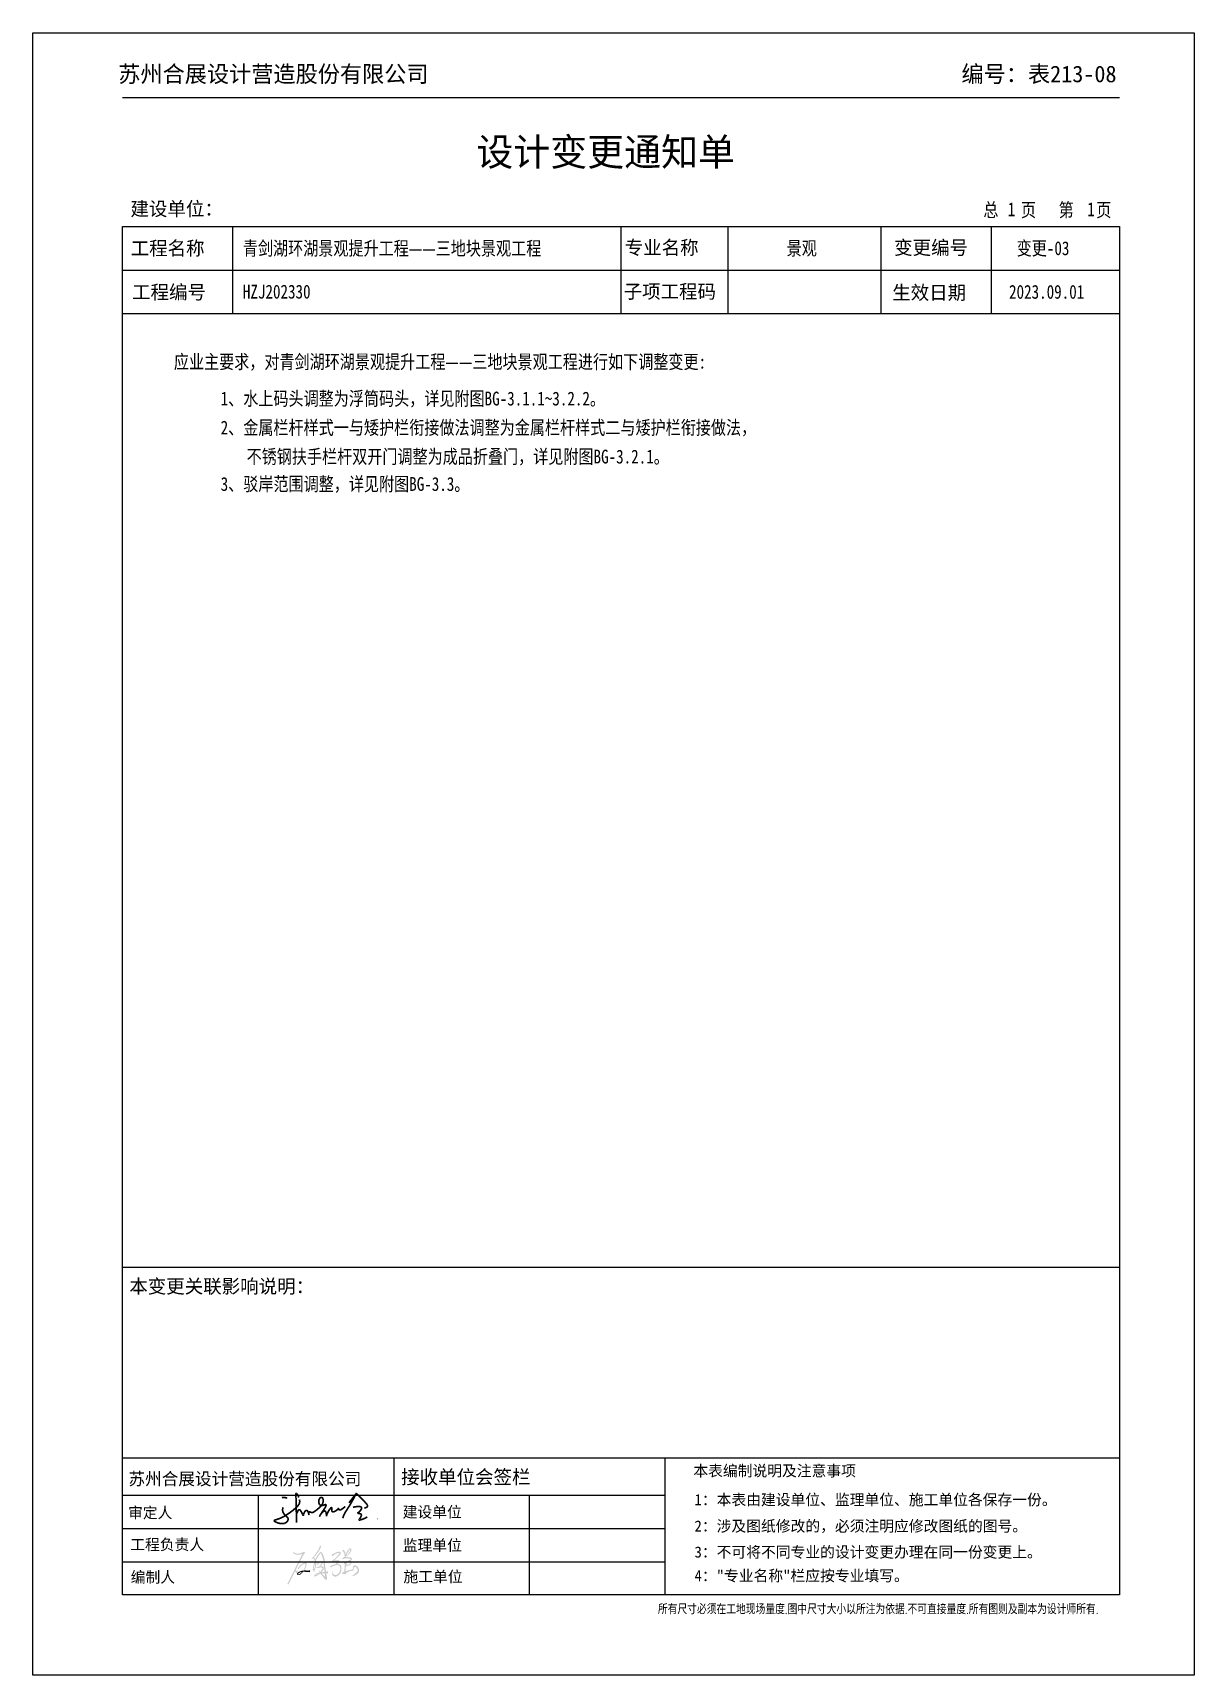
# Model space of a CAD drawing. Extents: x 40069 to 40279, y 19189 to 19486.
import ezdxf

# ---------------------------------------------------------------- set-up
doc = ezdxf.new("R2010")
doc.units = 0
doc.header["$LTSCALE"] = 1000
doc.header["$MEASUREMENT"] = 0
for name, color, linetype in [('00-景观签名A区', 7, 'Continuous'), ('00-签名', 7, 'Continuous'), ('1', 135, 'Continuous'), ('景观签名', 7, 'Continuous')]:
    doc.layers.add(name, color=color, linetype=linetype)
doc.styles.add('-宋体', font='', dxfattribs={"width": 0.8})
doc.styles.add('HZTXT', font='isocp.shx', dxfattribs={"width": 0.8, "bigfont": '0hztxt.shx'})
doc.styles.get('-宋体').set_extended_font_data('SimSun')

# ---------------------------------------------------------------- blocks, each defined once
blk = doc.blocks.new('SXL')
at = {"layer": '00-签名', "const_width": 0.3}
for points in [[(0.9359102271555457, 0.04177114647063718, -0.2051699943378355), (1.866731614456512, -0.1023752707660606, -0.4876947507443501)], [(3.977471631613298, 0.04177114647063718, 0.1115021477571581), (3.741488744690287, 0.5921516451835487, 0.06225364696764266), (3.584166820077371, 0.7756113503710367, 0.5602724507729869), (3.465241933197831, 0.7034274897087016, -0.00326793441604459), (3.577303388912696, -4.516813654656289, 0.985182739701687)], [(3.552857454520563, -3.057845024879498, -0.09778619965805779), (3.901699099842517, -2.255174404503123, -0.597210614461192), (4.226092713142862, -2.230855851614251, -0.08757826222530678), (4.728906169963011, -3.114435933555797, 1.089998067102827), (4.842574406935455, -3.088914039693918, -0.1714309229602435), (5.181533932831371, -2.384613781990993, -0.5415768066076759), (5.593589420157514, -2.407774637873445, -0.1522090515047452), (5.790613105666125, -3.135730919353591, -0.1000702189786418), (5.864497774342453, -2.597675675149731, -0.4955503639851656), (6.0298578004913, -2.534375790441118, 0.03063420543771827), (6.223363767767296, -2.657459591173392, 0.2344313036571702), (6.603541637912713, -2.615454692260755, 0.07046726452054572), (7.948199396720156, -1.530089543555732, 0.1297214270503234), (8.321438321177993, -0.9549962940491241, 0.1676681326247374), (8.349569578924275, -0.1564384761331894, 0.6360147775308317), (7.798202380916337, -0.07208427382283844, 0.3154457824252846), (7.753193627097062, -1.219308064366487, 0.2347461128970774), (8.315812489156087, -1.371147564936109, 0.02089058216089866), (8.749028824153356, -1.241803624836393, -0.6582592235398371), (8.917814273005206, -1.382393962019705, -0.07997808843529701), (8.567741526356258, -2.056318850596654, 0.03186526702692757), (7.700792840449139, -3.416012545865669, -12.87765112700612)], [(13.06145451203338, -0.9057188314200175, 0.005910716795841912), (14.3499872032553, 0.7623690670479846, -0.03656293731027219), (12.63645987424024, -2.246683243305597, 0.09350311930993145), (11.949911190477, -3.684802957648571, 3.337775652953996)], [(14.3499872032553, 0.7623690670479846, -0.211570939317254), (14.40009528505834, 0.7641007715319574, -0.03610815898195305), (16.15154139315564, -0.997443801137706, -0.1126824248623239), (16.38374855388611, -1.356134848916554, -0.3143163755027164), (16.35215411617173, -1.624572557309875, -0.2622824418062823), (15.83083540576627, -1.798267219646732, -7.754327715525879)], [(1.158782953694754, -1.714200712649472, 0.2267542376711934), (1.18500327446236, -2.697021846222924, 0.08729806354661296), (1.879841774840315, -3.496381891454803, -0.1654799247872479), (2.037163699453231, -3.7191548845949, -0.2108071360879097), (1.94539257676297, -4.204012775671799, -0.1534210858298264), (1.381655680230324, -4.623349442263134, -0.1419417314454887), (0.3852813933808648, -4.584036154312344, -0.1573779417403249), (-0.5324298335326603, -4.099178263235444, 0.01614745453561935), (0.6474866986973211, -3.692945564909678, 0.05420397651299002), (1.434096321769175, -3.286712866583912, 0.05363627533292171), (3.505503760145075, -1.779721937135037, 0.08231577171705225), (3.990581791997101, -1.216238853307004, 0.2233563260506873), (4.095463075071166, -0.3251482639043388, -0.4340068044922614)], [(7.908544505018654, -3.053503647521211, -0.1074932356350756), (8.493093321936612, -2.435616075201324, -0.5155838838640981), (8.890941590656439, -2.552720516125191, -0.0874679953670213), (8.969304690119316, -3.333461971868019, -0.1227684746244888), (9.81351301622999, -1.799232658728215, -0.7169262881032878), (9.943114817724563, -1.867031932160899, 0.03981808686651159), (9.977295627879357, -2.35295346600833, 0.3938976190891837), (10.29062846106899, -2.554154843241122, 0.1147885523069477), (11.10003298220545, -1.981980041384304, 0.1268972465597714), (11.18238157042288, -1.809416796193545, 0.2322515735295654), (11.24938183167978, -2.130873431291548, 0.3432505744384743), (11.61342896048882, -2.15760419873186, 0.03595553567659807), (12.38577263143452, -1.580537193396594, -7.723634027159201)], [(13.78217881531236, -1.725665647521964, -0.09699197689936662), (15.12497178490958, -1.588815349412471, -0.4680471523921543), (15.3250747848906, -2.004629131564798, -0.1328464715001753), (14.5720565391639, -2.799415097944802, -0.08164845727860463), (15.20395997681771, -2.920475349428671, -0.3113771255541949), (15.30401042799713, -3.178385899022032, -0.1028695058129934), (14.93010236095506, -3.900939594470401, 0.8546657471731189), (15.0090905528632, -4.027264116930382, 0.08394873212676675), (16.3676807413176, -3.464071494716336, 4.232204300873521)]]:
    blk.add_lwpolyline(points, format="xyb", dxfattribs=at)
blk.add_lwpolyline([(18.15630306901585, -3.786481120539975), (18.21461286715203, -3.803132869956244)], dxfattribs=at)
blk = doc.blocks.new('szq')
at = {"layer": '景观签名'}
h = blk.add_hatch(color=256, dxfattribs=at)
edge = h.paths.add_edge_path()
edge.add_arc((-4.838998167186673, -0.6279880009141153), 0.7975557964333363, 86.66969997541707, 104.707456320424, ccw=False)
edge.add_arc((-4.791113454361493, 0.1949112896664928), 0.0267355283794116, 266.6696999754108, 381.3729953391566)
edge.add_arc((-6.118428357120592, 0.353180758215899), 1.360344310775511, 353.7317975869178, 361.8118016019777)
edge.add_arc((-4.990675327775989, 0.2916790387708943), 0.2543725671102515, 24.25879948911637, 81.99084000979745)
edge.add_arc((-4.959036606499011, 0.5165393905491557), 0.027297278964565, 81.99084000979386, 199.5464484144154)
edge.add_arc((-5.153840690553352, 0.4473778683869796), 0.1794197917193304, -10.29567527691438, 19.546448414414726, ccw=False)
edge.add_arc((-5.067113522917225, 0.5376518731856095), 0.1517633271719376, 264.647130140425, 306.2802397880461, ccw=False)
edge.add_line((-5.08127142598505, 0.3865503799598855), (-5.041484679521545, 0.143435657491068))
edge = h.paths.add_edge_path()
edge.add_arc((-6.12798128825716, 4.496309393757768), 0.2224195864874133, -25.37433230719148, 50.88373019122639, ccw=False)
edge.add_arc((-17.71137227336703, 9.990149981103173), 13.04260800605074, 332.85002810838813, 334.6256676928084, ccw=False)
edge.add_arc((-12.61215047858832, 7.89413971735405), 7.562902858237049, 317.70019971851565, 329.3491407471431, ccw=False)
edge.add_arc((-6.988030504071957, 2.776620131352615), 0.0410258763620842, 137.7001997185147, 241.582083576734)
edge.add_arc((-13.27503074475726, -1.559573774081286), 7.600803666097599, 32.35100052653547, 34.453995600905785, ccw=False)
edge.add_arc((-6.827044290920184, 2.524711870807664), 0.0318838381778518, 212.3510005265387, 383.8395994664317)
edge.add_arc((-1.831376019712934, -0.0877249393478223), 5.617694641198008, 139.3487637511347, 152.1388070837063, ccw=False)
edge.add_arc((-5.942649276167231, 3.442444616951547), 0.1987773244774937, 32.27660321642969, 139.3487637511349, ccw=False)
edge.add_arc((-8.112678627163858, 1.968610844004729), 2.821881700362548, 1.4771389256280258, 34.049145049469075, ccw=False)
edge.add_arc((1.57035463692182, 2.218303844426486), 6.864370401865353, 181.477138925628, 189.873148642974)
edge.add_arc((-81.96463149897727, -12.32054773370771), 77.92638448294576, 8.619444850711602, 9.873148642974002, ccw=False)
edge.add_arc((-5.198303813177062, -0.669726558958132), 0.2813275755179133, -54.04533934243773, 5.727525187472793, ccw=False)
edge.add_arc((-5.067728561509739, -0.8497473729975126), 0.0589374007445348, 239.4795308046578, 305.95466065756403, ccw=False)
edge.add_arc((-4.530395237762148, 0.1458720646434131), 1.190261712120587, 206.4006379262138, 241.5372046156018, ccw=False)
edge.add_arc((-2.286322103926522, 2.63040648139497), 4.476636692904524, 207.4523373793061, 222.316372122299, ccw=False)
edge.add_arc((-6.221732905669796, 0.5859203897354064), 0.0418445266923285, 110.8163934465141, 207.4523373793042, ccw=False)
edge.add_arc((-6.22093522429759, 0.5838222872563393), 0.0440891490629915, 71.3891866588732, 110.8163934465149, ccw=False)
edge.add_arc((0.0245247577763621, 5.288128854194951), 7.782630305161934, 216.8049990678694, 227.1894487750351)
edge.add_line((-5.264367218962888, -0.4212455533205457), (-5.256097054942528, -0.3465364467273275))
edge.add_arc((-20.81259272673242, -1.292040994609919), 15.58520248301176, 3.478088004111673, 9.870017367649428)
edge.add_arc((-9.845797072416188, 1.418995643219318), 4.387910742121089, -0.5160632348463116, 26.1820995063985)
edge.add_arc((59.96297508847374, 35.74208369224027), 73.4024424119308, 206.1378555879649, 206.1820995063987, ccw=False)
edge.add_arc((-5.963688746073331, 3.390914983642801), 0.0340820235675216, 26.13785558796063, 141.9222572051666)
edge.add_arc((-3.435441445912601, 0.9519429465937036), 3.546825382738276, 136.0861827861939, 153.9157409608131)
edge.add_arc((-6.265461595518445, 2.224703305238222), 0.4567782047651292, 141.1141662760118, 199.7857441547403)
edge.add_arc((-9.36272789253826, 1.837914885295617), 2.677538494731823, -25.811656789390497, 4.97431856132971, ccw=False)
edge.add_arc((-5.209033974574139, -0.1711018655704493), 1.936496774899635, 154.1883432106093, 160.6072191940904)
edge.add_arc((-7.065712616135443, 0.4824749583632411), 0.0318574215823526, 194.7308128838084, 340.6072191940877, ccw=False)
edge.add_arc((26993.1257607674, 18288.50938424041), 32610.79925259216, 214.1104207632828, 214.1109263691359, ccw=False)
edge.add_arc((-0.1280211082089409, -0.1417863164541586), 7.180896657691532, 161.1962956002423, 173.1664284435555, ccw=False)
edge.add_arc((-8.162176452217407, 1.864831917283595), 1.274291345220989, 13.98604957652875, 37.97167140572865)
edge.add_arc((-6.603501651818532, 1.717133594345), 1.08406177449406, 120.7412955195477, 135.08214526247)
edge.add_arc((-7.387304333515657, 2.498692008012881), 0.0228168086431996, 211.6799562135411, 315.0821452624792, ccw=False)
edge.add_arc((-7.267608545644634, 2.57255980029106), 0.1634707540905035, 166.8367389351011, 211.679956213542, ccw=False)
edge.add_arc((-9.244621569829633, 4.880462237016331), 2.908694137874007, 308.6797551501204, 322.9120778623953)
edge.add_arc((29.94099119440534, -21.36167309609743), 44.25739913504944, 145.0720847456902, 146.4055856384016, ccw=False)
edge.add_arc((5.762249473569227, -1.121268091338492), 13.13665751160392, 154.733421037442, 157.1606993865385, ccw=False)
edge.add_arc((-6.200075308308897, 4.524762448726618), 0.0911493756515304, 334.7334210374468, 385.9839847048515)
edge.add_arc((-6.041235093715386, 4.602179044531227), 0.0855524723274119, 51.2258090714123, 205.9839847048486, ccw=False)
edge = h.paths.add_edge_path(flags=17)
edge.add_arc((-5.778730277434533, 1.358276900934583), 0.6377862256513904, 114.7531059590604, 167.2741903912878, ccw=False)
edge.add_arc((-5.93177940990472, 1.69021880401226), 0.2722599420982917, 63.298606810358876, 114.7531059590616, ccw=False)
edge.add_arc((-5.834686059901742, 1.883255748857777), 0.056180371822943, -49.7046438518218, 63.29860681035399, ccw=False)
edge.add_arc((-8.520817416364025, 3.474883067338964), 3.175426008933619, 316.55686262809877, 329.0207962177316, ccw=False)
edge.add_arc((-6.876479437586112, 2.320477536520343), 1.22322951227089, 282.93462436491154, 302.72031437442456, ccw=False)
edge.add_arc((-6.588309386741912, 1.06574584128532), 0.0641684857182764, 102.9346243649142, 280.2590723789365)
edge.add_arc((-7.132279021600425, 4.232150698867485), 3.276956464895011, 279.7579310644329, 288.0872030470016)
edge.add_arc((-6.002305933282059, 0.7723771184456609), 0.3626688466051186, 65.3136544177222, 108.08720304700319, ccw=False)
edge.add_arc((-6.548492300313683, -0.4158630423142995), 1.670428085598598, 56.651296462724986, 65.31365441772249, ccw=False)
edge.add_arc((-6.776508992461912, 1.454084726784572), 1.240659678400222, 319.33179838511336, 337.51040432517004, ccw=False)
edge.add_arc((-4.873702574612707, -0.1807505499008357), 1.267997062907704, 139.3317983851158, 153.9210865491381)
edge.add_line((-6.012604128238762, 0.3766719134847563), (-5.786534292285523, 0.1111676621904962))
edge.add_arc((-5.478905606586067, -1.172164350548769), 1.319688017369818, 81.89295594704618, 103.48007076730693, ccw=False)
edge.add_line((-5.292799314207968, 0.1343351370625214), (-5.318093865964784, 0.3869591513549722))
edge.add_arc((-5.032687238356174, -3.241789345985012), 3.639955027199543, 94.4971428650198, 101.756820508399)
edge.add_arc((-5.781904419891816, 0.3580617420731187), 0.0370348070676105, 115.03864718064199, 281.75682050839123, ccw=False)
edge.add_arc((-7.640963415837632, 2.016974785315255), 2.457612305218762, 318.5965656615564, 332.3682643486186)
edge.add_arc((-5.691302999941853, 0.9963415085250062), 0.2569605783426663, 332.3682643486202, 408.4095904871189)
edge.add_arc((-5.832208413874923, 0.8375824047262767), 0.4692311338008535, 48.409590487119, 100.7669384886385)
edge.add_arc((-5.93010565816121, 1.352391471925443), 0.0548034510405779, 114.6449392713265, 280.76693848864096, ccw=False)
edge.add_arc((-6.291835749067558, 1.953480289107687), 0.6471048697176589, 301.5795811608419, 350.4576511593301)
edge.add_arc((-5.909884090452121, 1.889273249687107), 0.259794124410821, 350.4576511593315, 418.794675073641)
edge.add_arc((-5.952695529926586, 1.818597985443489), 0.3424247018363044, 58.79467507364093, 121.7467779417917)
edge.add_arc((-5.945103045979067, 1.554653127027563), 0.5860309255119239, 108.6871629691288, 174.9874578575756)
edge.add_arc((-6.36708245778982, 1.591664622629764), 0.1624314982244509, 174.9874578575749, 213.14929040379)
edge.add_arc((-6.450515475935844, 1.537172987166854), 0.0627800714801156, 213.1492904037897, 322.289343247005)
edge = h.paths.add_edge_path(flags=17)
edge.add_arc((-5.892203387237259, -1.053542337952308), 1.147063651840754, 94.0289764710709, 101.7867138940154)
edge.add_arc((-17.53400765221931, 15.33872742844789), 19.06004387202069, 305.00665516999345, 306.762762536994, ccw=False)
edge.add_arc((-6.871239961849369, 0.1144810242905123), 0.4731588884287614, 267.3216551468538, 305.00665516999265, ccw=False)
edge.add_arc((-6.882197985804397, -0.1197648145124504), 0.2386568814317312, 230.806019308596, 267.3216551468526, ccw=False)
edge.add_arc((-6.969046857444936, -0.226274895829988), 0.101226448384436, 124.6499424491708, 230.8060193085963, ccw=False)
edge.add_arc((-5.914763330991717, -1.290712275852342), 1.597942608113406, 104.92130740753319, 134.090425741805, ccw=False)
edge.add_arc((-8.87021568517639, 18.49815129689625), 18.42131222828719, 277.937952272793, 278.6484740663884)
edge.add_line((-6.100169633413769, 0.2862983136557204), (-5.972797189410358, 0.0906865117223106))
edge = h.paths.add_edge_path(flags=16)
edge.add_arc((-5.470025840506878, -2.272269738180398), 2.523526151212105, 109.1454300852676, 122.7386052228464)
edge.add_arc((-6.82058464690317, -0.1655375839935687), 0.0213234003230203, 131.6903813577287, 266.2592638625465)
edge.add_arc((-7.251922738240409, 1.178193872697306), 1.431120220538639, 287.483241458658, 307.2853036703222)
edge.add_arc((-6.075787842834416, -0.2458288260103245), 0.4207589680199966, 121.8240444878125, 137.2925244085196, ccw=False)
edge = h.paths.add_edge_path(flags=16)
edge.add_arc((-9.195691461282422, 1.631162699107449), 2.311010429992912, -19.145831894302717, 2.9029411343315132, ccw=False)
edge.add_arc((-7.056756564147235, 0.8885734165224903), 0.0468369965336364, 165.3570051211285, 340.8541681056947, ccw=False)
edge.add_arc((-0.7669458641180427, 0.0465929850498697), 6.392404585189768, 164.6406200652307, 172.3241783422943, ccw=False)
edge.add_arc((-6.907840950789704, 1.736268205974852), 0.0234569046422026, 30.580838923298586, 171.4255519165922, ccw=False)
h = blk.add_hatch(color=256, dxfattribs=at)
edge = h.paths.add_edge_path()
edge.add_arc((-8.74663310175356, 0.6398090214380546), 0.9587888950864673, 132.3421114516865, 167.8303674221084, ccw=False)
edge.add_arc((-8.297952565186733, 0.5625468849658546), 1.347435098835015, 101.910224921907, 144.3181230819042, ccw=False)
edge.add_arc((-8.4519705726384, 1.709640607149708), 0.2115354187109268, -10.593003464082415, 125.9085325454142, ccw=False)
edge.add_arc((-10.24417285684512, 1.924121070219484), 2.016116491035829, 324.6951439953229, 352.78049538454553, ccw=False)
edge.add_arc((-10.50870572105532, 1.645288603705125), 2.105508313586709, 331.34715187919863, 335.10477412304175, ccw=False)
edge.add_arc((-8.451901279917818, -1.563344922466853), 2.208961400870959, 95.43264052679936, 99.17572217147085)
edge.add_arc((-10.07232804097702, 1.311579349759199), 1.445763715062683, 331.3027467406331, 338.9125631670088)
edge.add_arc((-10.49130969538646, 1.917578003321182), 2.09614618658297, 327.5027650522052, 348.7717669613311)
edge.add_arc((-8.746462748975773, 1.571195418238062), 0.3172499665505648, 348.7717669613311, 377.6803804436349)
edge.add_arc((-8.528933070047513, 1.640535928821122), 0.0889359993404034, 17.68038044363565, 101.5283584048892)
edge.add_arc((-8.204357169030573, 0.4468053160718455), 1.325834704880103, 104.9641555253259, 144.2126563837891)
edge.add_arc((129.2073505286639, -98.61150878441084), 170.7204243611809, 144.2126563837901, 144.3371527589213)
edge.add_arc((-9.618725940199964, 1.008708809630775), 0.1504838157929035, 274.13096082606046, 324.33715275892206, ccw=False)
edge.add_arc((-9.588368069246373, 0.588379737641958), 0.2709401145774887, 94.13096082606054, 110.6406201271122)
edge = h.paths.add_edge_path(flags=17)
edge.add_arc((-9.875196635454358, 0.8711254138316917), 0.2803485619813597, 230.4551666772083, 273.8772897715728)
edge.add_arc((-9.860875336875777, 0.6598187843311507), 0.068557175791176, 273.8772897715734, 365.4612658576732)
edge.add_arc((-9.763538887073537, 0.6691248094804223), 0.0292231216338344, 66.18069693003372, 185.4612658576746, ccw=False)
edge.add_arc((-9.763538887073537, 0.6691248094804223), 0.0292231216338304, -53.06546332710741, 66.18069693005327, ccw=False)
edge.add_arc((-9.698015385362396, 0.5819651690081856), 0.0798187611627942, 126.9345366728985, 189.5562680146824)
edge.add_arc((-6.847860366182885, 1.061795432116127), 2.970081848625083, 189.5562680146825, 191.6954255916518)
edge.add_arc((-9.393723041285284, 0.2345553726910339), 0.4267934556541385, 148.1563757866725, 176.8963659562014)
edge.add_arc((-9.905079732671311, 0.2622819897197814), 0.0853143758795327, 177.0015400712629, 356.8963659561975, ccw=False)
edge.add_arc((-10.21381033500484, 0.2784535537385864), 0.2238394762733324, 357.0015400712625, 407.6343915654182)
edge.add_arc((-10.17100689195695, 0.3253858488816377), 0.1603195969897035, 47.63439156541923, 78.96744794174124)
edge.add_line((-10.14032706505941, 0.4827425182676279), (-10.05368946625504, 0.6549411739862308))
edge = h.paths.add_edge_path()
edge.add_arc((-9.697045050569159, 4.261048404291727), 0.9009254528338408, 222.4888761702966, 281.3412033626724)
edge.add_arc((-10.16111143853459, 6.57481303340603), 3.260769594164822, 281.3412033626711, 296.0560275797087)
edge.add_arc((-8.649235393594154, 3.482685658532432), 0.181180562025732, 60.42142957942701, 116.0560275797099, ccw=False)
edge.add_arc((-8.59146945943621, 3.584460705139576), 0.0641546535239638, -38.9822547747674, 60.42142957942599, ccw=False)
edge.add_arc((-9.465254629235003, 3.841906563287125), 0.9704773570565128, 313.56486404124456, 342.129677870459, ccw=False)
edge.add_arc((533.730717789163, -273.0449570055687), 608.7800225349285, 153.0207737162165, 153.5197389009463)
edge.add_arc((-11.27326198215496, -1.55038852890982), 0.1030850308061648, 135.9040970428041, 333.5197389009466, ccw=False)
edge.add_arc((-327.2789170059991, 158.7213329868327), 354.2270825622248, 333.1117231256201, 333.9619438355566)
edge.add_arc((-9.057582051937516, 3.252688411446002), 0.0585951638486983, 333.9619438355538, 455.2552383625372)
edge.add_arc((-9.634949724754277, 4.439100203038037), 1.264796770653364, 233.5905032856341, 296.88795301035645, ccw=False)
edge.add_arc((-10.30003162230468, 3.53731803425137), 0.1442857218953668, 167.297455952071, 233.5905032856321, ccw=False)
edge.add_arc((-10.3312424365472, 3.544353151234759), 0.1122918506609994, 105.576260305961, 167.2974559520707, ccw=False)
edge = h.paths.add_edge_path()
edge.add_arc((-10.50870572105532, 1.645288603705125), 2.105508313586712, 308.0923649871679, 324.6309419829574, ccw=False)
edge.add_arc((-9.478937108677657, 0.3316155311523516), 0.4363287736363876, 247.13258438661632, 308.0923649871668, ccw=False)
edge.add_arc((-9.57701233182206, 0.0990701059446337), 0.1839478627510798, 168.820509453673, 247.1325843866174, ccw=False)
edge.add_arc((-9.55641220314692, 0.0949988331586838), 0.2049464475494417, 130.3269006370304, 168.8205094536731, ccw=False)
edge.add_arc((-8.760187549462442, -0.8429839337449038), 1.435306301471622, 107.31002076320121, 130.3269006370305, ccw=False)
edge.add_arc((-8.365307210090123, -2.110018207412281), 2.762448469089302, 98.989904722007, 107.3100207632013, ccw=False)
edge.add_arc((-8.452167610947527, -1.560977131049071), 2.206579030488593, 87.69971382620707, 98.98990472200728, ccw=False)
edge.add_arc((-0.6056130356123504, 193.7768441371891), 193.2887734373537, 267.6997138262072, 267.873595931133)
edge.add_arc((-7.77534502528988, 0.6777205702175025), 0.0565903540578372, 267.873595931129, 318.6364485460081)
edge.add_arc((-7.269478643073398, 0.2323109710679319), 0.6174204082247257, 130.2272117821833, 138.6364485460085, ccw=False)
edge.add_arc((-7.652950027914357, 0.6856511701436148), 0.023646344214332, 22.667485567846427, 130.2272117821703, ccw=False)
edge.add_arc((-7.718845815183612, 0.6581302930291031), 0.095058202172426, -20.061522184390014, 22.667485567846597, ccw=False)
edge.add_arc((-7.09059456602381, 0.4287012793221266), 0.5737745903875435, 159.93847781561, 181.4031880131167)
edge.add_arc((-7.719832765728369, 0.413287996353688), 0.0556523563344293, -129.8913208661396, 1.403188013117699, ccw=False)
edge.add_arc((-9.046077829553267, -11.74693884065061), 12.18605701896927, 83.92074213222202, 87.57960888579309)
edge.add_arc((-8.644095091506188, -2.236817885909545), 2.667444163332671, 87.57960888579304, 99.63301872751629)
edge.add_arc((-8.753001044781286, -0.7588421757653805), 1.20027112829456, 106.3288397288037, 133.8675312943491)
edge.add_arc((-9.5558523779805, 0.0637278446730534), 0.0516248650279533, 124.0808540241838, 293.4832877165906)
edge.add_arc((-9.49227108595778, 0.3258491909010672), 0.3124448711341187, 262.0878008827279, 317.1979478922601)
edge.add_arc((-10.07232804097702, 1.311579349759199), 1.445763715062692, 304.0401002733988, 321.6385447982414)
h = blk.add_hatch(color=256, dxfattribs=at)
edge = h.paths.add_edge_path()
edge.add_line((-3.936383859371289, 2.914545923939953), (-3.937478971740802, 3.032697338542789))
edge.add_arc((-2.758346596282081, 1.811999041680905), 1.697191059017694, 97.91069118143918, 134.0077159245836, ccw=False)
edge.add_arc((-2.974923746609874, 3.424887688496824), 0.0702413773857113, -56.41685223488332, 104.01114514438709, ccw=False)
edge.add_arc((-7.002491251438641, 6.261421710211947), 4.991703340939694, 302.1324102301295, 324.5513870111963, ccw=False)
edge.add_arc((-4.304494611530116, 1.965846225702193), 0.0808852104887771, 122.1324102301288, 296.4736362716918)
edge.add_arc((-2.621398051560845, -3.946424722666846), 6.067683980189256, 95.84880996771318, 105.75023741211959, ccw=False)
edge.add_arc((-3.233448495503125, 2.028468300505778), 0.0615244431576136, -68.05537464983132, 95.84880996771568, ccw=False)
edge.add_arc((7.465000045834586, -11.33581726570707), 17.06011251449851, 128.7376476720994, 130.5012477917641)
edge.add_arc((-3.057248639419867, -1.03250849697622), 2.726702559307197, 101.8019470072198, 119.5248564354021)
edge.add_arc((-4.349870387970896, 1.249881830043818), 0.1036934877060713, 119.5248564354041, 295.6544208059315)
edge.add_arc((-2.780357495540101, -1.603187503683216), 3.15275194509446, 100.48894858319642, 118.91972525227541, ccw=False)
edge.add_arc((-3.26302563686886, 1.003863016453692), 0.5013973952087694, 17.531468083530513, 100.4889485831959, ccw=False)
edge.add_arc((-3.882648360399343, 0.9003838119034526), 1.126850157255425, -44.6545521704723, 13.053691511766374, ccw=False)
edge.add_arc((-3.752905643367284, 0.7721962276074237), 0.9444625771132436, 291.49575419576047, 315.34544782952776, ccw=False)
edge.add_arc((-3.552616825738824, 0.2636229262781171), 0.3978709440877286, 212.038642072784, 291.49575419576104, ccw=False)
edge.add_arc((-3.295968546849053, 0.4242353488072013), 0.7006327140129148, 172.6187670517635, 212.0386420727841, ccw=False)
edge.add_arc((-4.020927845355345, 0.5181496689612004), 0.0303843063232054, 352.6187670517614, 552.9194672487204)
edge.add_arc((-1.948641482119001, 0.195845446750468), 2.125449838536202, 171.4632192458365, 188.5630303812611)
edge.add_arc((-3.565634726081498, 0.2179425478053645), 0.5912917133127134, 214.9314078704569, 309.8128543900353)
edge.add_arc((-3.800640923349873, 0.821893560137255), 1.223183148586543, 300.1086731801317, 350.5689652613023)
edge.add_arc((-4.239397978941724, 0.8947735113443968), 1.66795189874508, 350.5689652613039, 376.9337875967327)
edge.add_arc((-2.960539605439862, 1.28414430411351), 0.331131658873094, 16.93378759673269, 86.92808375827259)
edge.add_arc((-2.78858579191774, 4.48826345421105), 2.877598252167752, 261.16327134028444, 266.9280837582726, ccw=False)
edge.add_arc((-3.224526182134013, 1.684150690892352), 0.039801146448985, 108.23788291130279, 261.1632713402842, ccw=False)
edge.add_arc((-3.46214594557432, 2.279860216259407), 0.6016308495061256, 291.9782876637456, 338.2077695502178)
edge.add_arc((-3.07460551460872, 2.124916058656822), 0.1842637717360652, 338.2077695502156, 378.9492439181898)
edge.add_arc((-3.011532517714385, 2.146571353797412), 0.1175767809147274, 18.94924391819035, 110.1739712360686)
edge.add_arc((-3.295562857231288, 0.2241788305756245), 2.047285991369505, 83.16971099951445, 103.9023119978962)
edge.add_arc((-15.30025372190039, 14.81088631463092), 17.06719538903177, 312.4197538159831, 317.1403315396511)
edge.add_arc((-3.066624657520605, 3.458733814009178), 0.3778860419597824, 317.1403315396511, 361.098772194628)
edge.add_arc((-2.935388137903373, 3.461250870580556), 0.2466253865652713, 1.098772194627147, 50.09019394247395)
edge.add_arc((-2.916499999799725, 3.483832975283007), 0.2171853931233441, 50.09019394247463, 113.1808810673652)
edge.add_arc((-2.478069745357515, 1.049814523653481), 2.68527665953608, 101.2511003318926, 124.6172861250834)
edge.add_arc((-4.304037798913213, 3.694998165797302), 0.5289348819273056, 285.4899015335515, 304.6172861250835, ccw=False)
edge.add_arc((-4.124961425165109, 3.135753888412295), 0.0623083249850064, 127.3652139122287, 248.8465095938296)
edge.add_arc((-4.351214462898951, 2.768247639475816), 0.3704693624981774, 22.861391523960208, 56.63116665833388, ccw=False)
edge.add_arc((-3.973774113583658, 2.933788908519204), 0.0420514395193367, 210.9279746223461, 332.7672752630546)
h = blk.add_hatch(color=256, dxfattribs=at)
edge = h.paths.add_edge_path()
edge.add_arc((-3.097764249887859, 3.034690591609547), 1.054671400448407, -9.226024817609812, 51.360224305050906, ccw=False)
edge.add_arc((-2.880613779223949, 3.702195442935703), 1.174169051209029, 291.3818544717574, 314.56100673229497, ccw=False)
edge.add_arc((-2.431143453359709, 2.554212294470858), 0.0586686846632221, 111.3818544717493, 289.8962737349564)
edge.add_arc((-2.372821917161218, 3.149817630505935), 0.6519014294667747, 266.6269772303759, 299.4895274224145)
edge.add_arc((-1.817506370338833, 1.759971523856734), 0.855155465208414, 81.45332825041669, 105.9090507398127, ccw=False)
edge.add_arc((-0.9604972815873224, 7.462573363721389), 4.911484138773184, 261.4533282504182, 268.0422328460696)
edge.add_arc((-1.131102202435158, 2.471613454697148), 0.0823907948337813, -65.64550125912149, 88.04223284606798, ccw=False)
edge.add_arc((-0.2308370840842144, 0.3964122336775517), 2.179684658964799, 113.4180900106929, 131.6328090337606)
edge.add_arc((-1.847763726353605, 2.215501400644939), 0.2541471273062836, 275.3295330515606, 311.6328090337604, ccw=False)
edge.add_arc((-1.74528207582307, 1.1169395939188), 0.8491844329651623, 95.32953305156023, 117.9962979533295)
edge.add_arc((-2.112553841136559, 1.807785004396578), 0.066780489484917, 117.9962979533297, 234.3950790933426)
edge.add_arc((-2.480095413062826, 1.294501511319253), 0.5645251032021391, 34.688187347502776, 54.39507909334287, ccw=False)
edge.add_arc((7.074543125890613, 0.4361511301295878), 9.1666693020043, 172.6062989459843, 180.0173037742278)
edge.add_arc((-1.957682963406568, -0.2458164266671474), 0.6923773188275602, 101.1965695969551, 140.2786595399493)
edge.add_arc((-2.42705815581985, 0.1441617804185853), 0.0821346840862333, 140.2786595399448, 290.2154864902085)
edge.add_arc((-2.221514809018572, -0.3659454024299293), 0.4678706549181298, 52.300394100660014, 112.2503940312761, ccw=False)
edge.add_arc((-1.891692768284428, 0.0608005188252037), 0.0714758569490144, 232.3003941006639, 304.4278161898498)
edge.add_arc((-1.552630266833602, 0.0410610228274209), 0.3012161699167706, 135.4705548750516, 187.4808123399199, ccw=False)
edge.add_arc((-0.3707882968269587, -2.145493869943379), 2.774855624253981, 96.13087239818458, 120.21835656643961, ccw=False)
edge.add_arc((-6.299227537369461, 2.532668378598032), 5.950094487982117, 341.18305289754, 344.9853301891762)
edge.add_arc((1.926061058984032, -0.1858502434923821), 2.743643634682208, 149.3455347223947, 154.595278816795, ccw=False)
edge.add_arc((-0.3443057121116908, 1.174565944697974), 0.0977558650194221, 41.87792654547911, 156.8343073393736, ccw=False)
edge.add_arc((-1.298087550796935, 0.1689881104858841), 1.483417558906213, 23.0051045370692, 46.20907172465502, ccw=False)
edge.add_arc((-0.1706728830472457, 0.647665788942618), 0.2585926110425351, -49.80123892167143, 23.005104537069712, ccw=False)
edge.add_arc((-3.061766494451603, 3.218916960470892), 4.125219158406684, 305.24432194470864, 317.8417556520711, ccw=False)
edge.add_arc((-0.8854505734202575, 0.138853584038884), 0.3538611283382656, 277.62453017785396, 305.2443219447086, ccw=False)
edge.add_arc((-0.835519346001547, -0.2341453394336668), 0.0224649594935853, 97.62453017785515, 285.0946383821176)
edge.add_arc((-0.7423984392157763, 0.5980788192219962), 0.8583619943956039, 264.1645849731814, 313.0600504494475)
edge.add_arc((-0.4029262032167935, 0.6295644616758409), 0.7032844806868295, 290.5253512240776, 367.3436068734176)
edge.add_arc((-0.6267491503754173, 0.6007189205275836), 0.9289585308545992, 7.343606873417327, 52.61493089882774)
edge.add_arc((-0.5893621293330398, 0.6496455331499646), 0.8673825390623713, 52.61493089882761, 72.55776868950274)
edge.add_arc((-0.3859059138380871, 1.251215955289012), 0.2328960079886171, 75.9508314592166, 135.2614907275004)
edge.add_arc((-0.2867082110319643, 1.058565629301597), 0.4440471176653018, 126.5803917676531, 157.2000895440375)
edge.add_arc((-2.824334398792871, 1.273125366572571), 2.128699251675143, -6.126482669479287, -1.1436017363702717, ccw=False)
edge.add_arc((-2.824334398789233, 1.273125366572571), 2.128699251671148, 347.6046949414739, 353.87351733052054, ccw=False)
edge.add_arc((-10.75548386051423, 34.46141546845422), 35.10279122003939, 284.5779326878747, 286.5689517947792, ccw=False)
edge.add_arc((2.495658702034688, 0.5011652112417551), 4.41590588820071, 168.1928170986645, 180.1615127447402, ccw=False)
edge.add_arc((-1.788026356135105, 1.39663412285256), 0.0396263896718684, 62.10582467475831, 168.1928170986707, ccw=False)
edge.add_arc((-1.579188381533185, 1.9768034468226), 0.5774071542596695, 250.7569969214713, 311.4680544408614)
edge.add_arc((-1.848106867717888, 2.281102208612651), 0.983504296133449, 311.4680544408614, 338.36499275322)
edge.add_arc((-1.138903011975799, 1.999807172705118), 0.2205514756897966, 338.3649927532193, 424.4457518247768)
edge.add_arc((-1.032275670703256, 2.222812415214434), 0.0266341389674536, 94.66740640299082, 244.44575182478638, ccw=False)
edge.add_arc((-1.227875828812557, 2.572874247677759), 0.3769335468060567, 300.8755515782628, 346.8556103437322)
edge.add_arc((-1.04320086411144, 2.529748185882567), 0.1872899342221882, 346.8556103437305, 421.7564561823474)
edge.add_arc((-1.333394094385312, 1.989526330774538), 0.8005205300293387, 61.75645618234767, 91.02239149711329)
edge.add_arc((-1.434264068288484, 7.641774393599121), 4.85262752352028, 265.431064057919, 271.02239149711323, ccw=False)
edge.add_arc((-1.358904331963003, 8.584803319051503), 5.798662747018268, 264.56893594208094, 265.431064057919, ccw=False)
edge.add_arc((-1.905724341570476, 2.833336217047985), 0.0212597016756156, 105.45887499202311, 264.56893594208714, ccw=False)
edge.add_arc((-5.933654328510327, 8.79801611758296), 7.177185294099133, 304.0850904772869, 308.8863974021783)
edge.add_arc((-3.28036261367788, 5.121571811259058), 2.660881383709051, 314.1194300906593, 328.9183013189029)
edge.add_arc((-1.374889836243255, 3.972947110110112), 0.4359847097876232, 328.9183013189032, 377.2123286497363)
edge.add_arc((-1.135444281259424, 4.047124354608171), 0.1853127380711131, 17.21232864973605, 131.2319543082448)
edge.add_arc((-0.2887906180917525, 2.941159463164808), 1.577785674462685, 127.8808839638858, 165.1966780845749)
edge.add_arc((-1.861160486631433, 3.356401759599179), 0.0484909883720818, 166.0591478865412, 345.53170105244385, ccw=False)
edge.add_arc((-2.698073153795576, 3.290633105897654), 0.7936382488756989, 5.600405214152241, 53.13582581583537)
edge.add_arc((-2.306226936547773, 3.813203473361795), 0.1404742212946223, 53.13582581583563, 161.1968107918358)
edge = h.paths.add_edge_path(flags=16)
edge.add_arc((15.78588622183042, -6.451014325418212), 20.00909791112792, 149.2505838137561, 151.2268959660737, ccw=False)
edge.add_arc((-0.6999347504065554, 3.356791047202137), 0.8264145911155605, 127.9477800320476, 149.2505838137531, ccw=False)
edge.add_arc((-1.1665659707146, 3.955175111982612), 0.0675943325883563, -23.726613625171524, 127.9477800320459, ccw=False)
edge.add_arc((-2.241633178939537, 4.427692332115043), 1.241920533232684, 327.83713530663584, 336.2733863748283, ccw=False)
edge.add_arc((12.9320055371204, -5.113928962736167), 16.68241624166291, 147.8371353066358, 149.0051132855056)
edge.add_arc((-2.450635288682406, 4.127025795077429), 1.262524092917989, 311.21192407496613, 329.0051132855056, ccw=False)
edge.add_arc((-1.786122099784279, 3.36827716426626), 0.2539224555098603, 281.8578300297395, 311.2119240749671, ccw=False)
edge.add_arc((-1.741670043310023, 3.150512383485988), 0.0316948956440357, 110.44821222508611, 284.1066697068564, ccw=False)
edge = h.paths.add_edge_path(flags=16)
edge.add_arc((-2.354620371505461, 3.498609234941909), 1.777443048119217, 295.7125309347836, 307.0517944661849)
edge.add_arc((-1.197317268557981, 1.965701247551919), 0.1432748827346214, 42.94820553381368, 127.0517944661863, ccw=False)
edge.add_arc((-1.205357003961125, 1.984441207248096), 0.1377355575542248, -28.190859001812214, 34.93737975298012, ccw=False)
edge.add_arc((-1.793111414343456, 2.31676042526044), 0.8129036578700004, 296.0082804407747, 330.7350621593766, ccw=False)
edge.add_arc((-1.567866593050439, 1.884585203041865), 0.3259807796140703, 243.0426338567992, 293.73590514324144, ccw=False)
edge.add_arc((-1.671593908883096, 1.680633852963296), 0.0971675167798567, 183.16808433152, 243.0426338567977, ccw=False)
edge.add_arc((-1.703393292453711, 1.678873759548082), 0.0653194599437062, 118.1974304460793, 183.1680843315187, ccw=False)
edge.add_arc((-1.217574872280692, 1.402785008452269), 0.6150508126685152, 126.5051770115036, 147.1469734961496, ccw=False)
h = blk.add_hatch(color=256, dxfattribs=at)
edge = h.paths.add_edge_path()
edge.add_arc((-10.57233100452913, 1.626775955884227), 2.105508313586712, 308.0923649871679, 324.6309419829574, ccw=False)
edge.add_arc((-9.542562392151467, 0.3131028833314531), 0.4363287736363876, 247.13258438661632, 308.0923649871668, ccw=False)
edge.add_arc((-9.640637615295873, 0.0805574581237352), 0.1839478627510798, 168.820509453673, 247.1325843866174, ccw=False)
edge.add_arc((-9.620037486620733, 0.0764861853377852), 0.2049464475494417, 130.3269006370304, 168.8205094536731, ccw=False)
edge.add_arc((-8.823812832936255, -0.8614965815658024), 1.435306301471622, 107.31002076320121, 130.3269006370305, ccw=False)
edge.add_arc((-8.428932493563934, -2.128530855233179), 2.762448469089302, 98.989904722007, 107.3100207632013, ccw=False)
edge.add_arc((-8.515792894421338, -1.579489778869969), 2.206579030488593, 87.69971382620707, 98.98990472200728, ccw=False)
edge.add_arc((-0.669238319086162, 193.7583314893682), 193.2887734373537, 267.6997138262072, 267.873595931133)
edge.add_arc((-7.838970308763691, 0.6592079223966039), 0.0565903540578372, 267.873595931129, 318.6364485460081)
edge.add_arc((-7.333103926547209, 0.2137983232470333), 0.6174204082247257, 130.2272117821833, 138.6364485460085, ccw=False)
edge.add_arc((-7.716575311388169, 0.6671385223227162), 0.023646344214332, 22.667485567846427, 130.2272117821703, ccw=False)
edge.add_arc((-7.782471098657423, 0.6396176452082046), 0.095058202172426, -20.061522184390014, 22.667485567846597, ccw=False)
edge.add_arc((-7.154219849497621, 0.410188631501228), 0.5737745903875435, 159.93847781561, 181.4031880131167)
edge.add_arc((-7.783458049202181, 0.3947753485327894), 0.0556523563344293, -129.8913208661396, 1.403188013117699, ccw=False)
edge.add_arc((-9.10970311302708, -11.76545148847151), 12.18605701896927, 83.92074213222202, 87.57960888579309)
edge.add_arc((-8.70772037498, -2.255330533730443), 2.667444163332671, 87.57960888579304, 99.63301872751629)
edge.add_arc((-8.816626328255097, -0.777354823586279), 1.20027112829456, 106.3288397288037, 133.8675312943491)
edge.add_arc((-9.619477661454313, 0.0452151968521548), 0.0516248650279533, 124.0808540241838, 293.4832877165906)
edge.add_arc((-9.555896369431592, 0.3073365430801687), 0.3124448711341187, 262.0878008827279, 317.1979478922601)
edge.add_arc((-10.13595332445084, 1.2930667019383), 1.445763715062692, 304.0401002733988, 321.6385447982414)
edge.add_arc((-8.707720374976361, -2.255330533746814), 2.667444163348486, 93.17403616786879, 96.34070124398181, ccw=False)

msp = doc.modelspace()

# ---------------------------------------------------------------- linework, layer by layer
at = {"color": 1}
for p, q in [((40104.66029912239, 19451.02118377277), (40104.66029912239, 19435.26560173818)), ((40174.93253634876, 19451.02118377277), (40174.93253634876, 19435.26560173818)), ((40194.24544674164, 19450.97132264712), (40194.24544674164, 19435.21574061253)), ((40221.98899155861, 19435.26560173818), (40221.98899155861, 19451.02118377277)), ((40241.87175223237, 19451.02118377277), (40241.87175223237, 19435.26560173818))]:
    msp.add_line(p, q, dxfattribs=at)
at = {"color": 4}
for p, q in [((40084.7703915984, 19435.26560173818), (40265.09468108421, 19435.26560173818)), ((40084.7703915984, 19262.84055260458), (40265.09468108421, 19262.84055260458)), ((40084.7703915984, 19228.35562241712), (40265.09468108421, 19228.35562241712))]:
    msp.add_line(p, q, dxfattribs=at)
msp.add_lwpolyline([(40084.7703915984, 19451.02118377277), (40265.09468108421, 19451.02118377277), (40265.09468108421, 19203.55387726315), (40084.7703915984, 19203.55387726315)], close=True)
at = {"layer": '1'}
for p, q in [((40084.7703915984, 19474.34250083455), (40265.09468108421, 19474.34250083455)), ((40084.7703915984, 19443.09353162982), (40265.09468108421, 19443.09353162982)), ((40133.83051224059, 19228.35562241712), (40133.83051224059, 19203.55387726315)), ((40182.89063286787, 19228.35562241712), (40182.89063286787, 19203.55387726315)), ((40084.7703915984, 19221.55387726315), (40182.89063286787, 19221.55387726315)), ((40109.30045191949, 19221.55387726315), (40109.30045191949, 19203.55387726315)), ((40158.36057256168, 19203.55387726315), (40158.36057256168, 19221.55387726315)), ((40084.7703915984, 19215.55387726315), (40182.89063286787, 19215.55387726315)), ((40084.7703915984, 19209.55387726315), (40182.89063286787, 19209.55387726315))]:
    msp.add_line(p, q, dxfattribs=at)
msp.add_lwpolyline([(40068.56932931026, 19486.03230897971), (40278.58985090633, 19486.03230897971), (40278.58985090633, 19189.03230897971), (40068.56932931026, 19189.03230897971)], close=True, dxfattribs=at)

# ---------------------------------------------------------------- block references
at = {"layer": '00-景观签名A区', "xscale": 1.109588670067492, "yscale": 1.109588670067492, "zscale": 1.109588670067492}
msp.add_blockref('szq', (40127.23902104871, 19207.26993909544), dxfattribs=at)
at = {"layer": '00-签名'}
msp.add_blockref('SXL', (40112.67708578976, 19221.10514205905), dxfattribs=at)

# ---------------------------------------------------------------- texts
at = {"layer": '1', "style": '-宋体'}
for s, height, width, p in [('苏州合展设计营造股份有限公司', 3, 0.98, (40084.00646923488, 19477.09936587402)), ('编号：表213-08', 3, 0.98, (40236.50845931476, 19477.09936587402)), ('设计变更通知单', 5, 0.98, (40148.76910527056, 19461.99228326865)), ('建设单位：', 2.5, 0.98, (40086.22451592988, 19452.96234201529)), ('总   页   第   页', 2.5, 0.8, (40240.46745732239, 19452.76115401723)), ('1', 2.5, 0.8, (40244.87738418657, 19452.87825018802)), ('1', 2.5, 0.8, (40259.2665192944, 19452.87825018802)), ('工程名称', 2.5, 0.98, (40086.25629802054, 19445.83108289429)), ('青剑湖环湖景观提升工程——三地块景观工程', 2.5, 0.8, (40106.55291256661, 19445.80797134633)), ('专业名称', 2.5, 0.98, (40175.59910254186, 19445.9502858732)), ('景观', 2.5, 0.8, (40204.89401270854, 19445.83108289429)), ('变更编号', 2.5, 0.98, (40224.33240206545, 19445.94136637338)), ('变更-03', 2.5, 0.8, (40246.49688075252, 19445.83108289429)), ('工程编号', 2.5, 0.98, (40086.50835041708, 19437.88995104172)), ('HZJ202330 ', 2.5, 0.8, (40106.55291256661, 19437.98004145468)), ('子项工程码', 2.5, 0.98, (40175.4049660117, 19438.01371423789)), ('生效日期', 2.5, 0.98, (40223.98854891962, 19437.81684124359)), ('2023.09.01', 2.5, 0.8, (40245.1099811942, 19437.94605508336)), ('应业主要求，对青剑湖环湖景观提升工程——三地块景观工程进行如下调整变更:', 2.5, 0.8, (40094.07511680698, 19425.29809120436)), ('1、水上码头调整为浮筒码头，详见附图BG-3.1.1~3.2.2。', 2.5, 0.8, (40102.53523889877, 19418.6466978342)), ('2、金属栏杆样式一与矮护栏衔接做法调整为金属栏杆样式二与矮护栏衔接做法，', 2.5, 0.8, (40102.53523889877, 19413.40012987173)), ('不锈钢扶手栏杆双开门调整为成品折叠门，详见附图BG-3.2.1。', 2.5, 0.8, (40107.2258438902, 19408.15356190926)), ('3、驳岸范围调整，详见附图BG-3.3。', 2.5, 0.8, (40102.53523889877, 19403.19988660446)), ('本变更关联影响说明：', 2.5, 0.98, (40086.0139047206, 19258.10353273787)), ('苏州合展设计营造股份有限公司', 2.25, 0.98, (40085.86357853419, 19223.41092227661)), ('接收单位会签栏', 2.5, 0.98, (40135.17311371869, 19223.61726061144)), ('本表编制说明及注意事项', 2, 0.98, (40188.01754677302, 19224.99391909578)), ('1：本表由建设单位、监理单位、施工单位各保存一份。', 2, 0.98, (40188.22411192959, 19219.76250509062)), ('审定人', 2, 0.98, (40085.78671026236, 19217.41922467091)), ('建设单位', 2, 0.98, (40135.44973424083, 19217.53752985486)), ('2：涉及图纸修改的，必须注明应修改图纸的图号。', 2, 0.98, (40188.22411192959, 19214.99917398282)), ('工程负责人', 2, 0.98, (40086.18643508857, 19211.64907882252)), ('监理单位', 2, 0.98, (40135.47343273467, 19211.52612030395)), ('3：不可将不同专业的设计变更办理在同一份变更上。', 2, 0.98, (40188.22411192959, 19210.29848610499)), ('编制人', 2, 0.98, (40086.26835447556, 19205.76481685676)), ('施工单位', 2, 0.98, (40135.59567366546, 19205.85659540334, -1700)), ('4："专业名称"栏应按专业填写。', 2, 0.98, (40188.22411192959, 19206.01905313023))]:
    msp.add_text(s, height=height, dxfattribs=dict(at, width=width)).set_placement(p)
at = {"layer": '1', "color": 2, "style": 'HZTXT'}
msp.add_text('所有尺寸必须在工地现场量度.图中尺寸大小以所注为依据.不可直接量度.所有图则及副本为设计师所有.', height=1.858834810897527, dxfattribs=at).set_placement((40181.61350998288, 19200.05689756461, -3580.132450331125))

doc.saveas('drawing.dxf')
